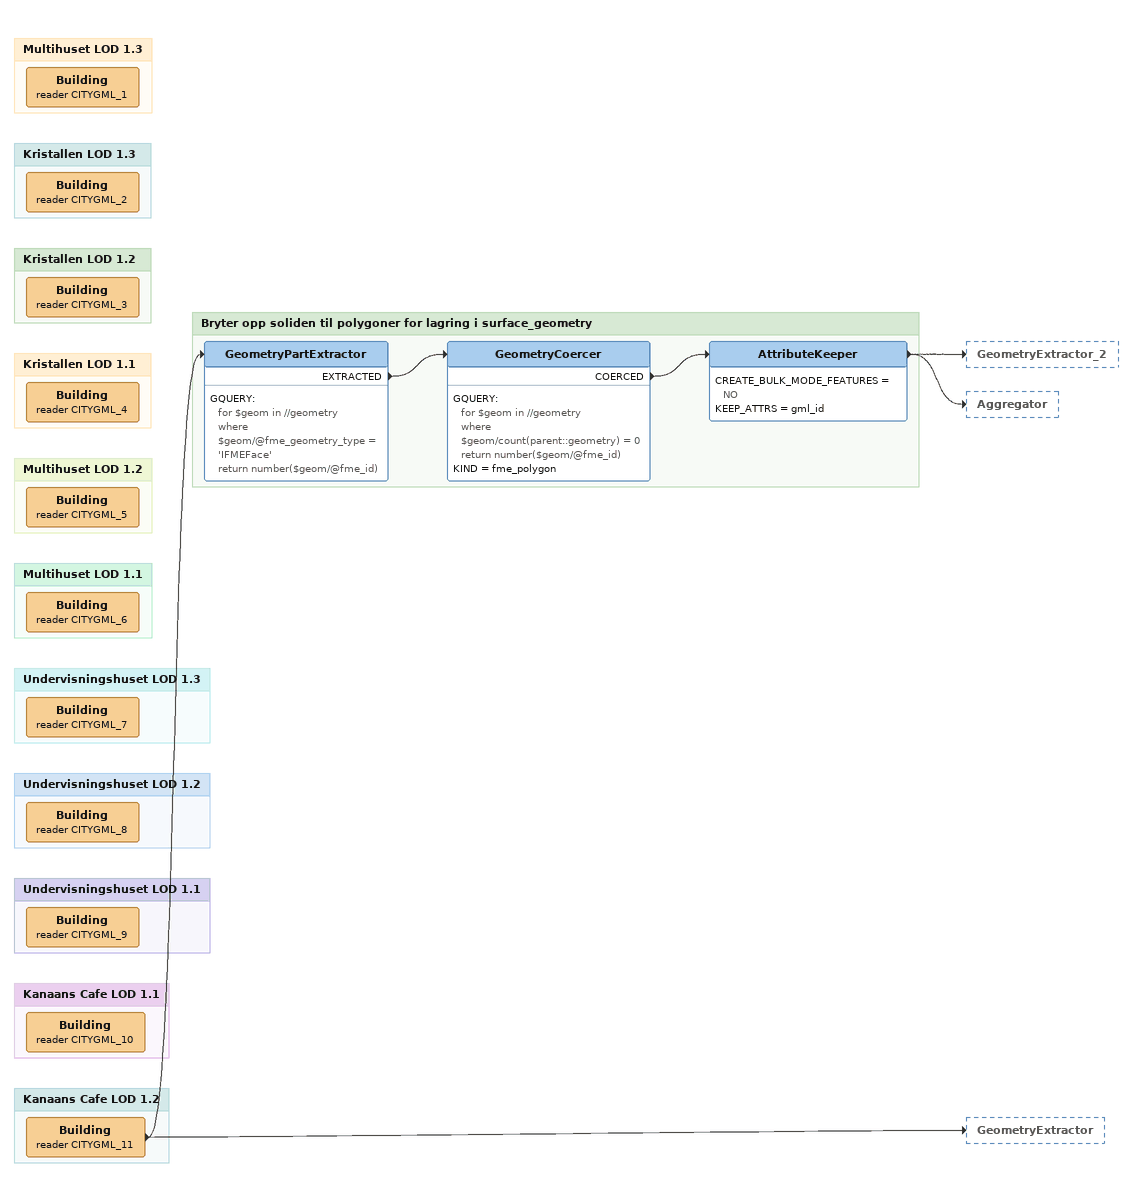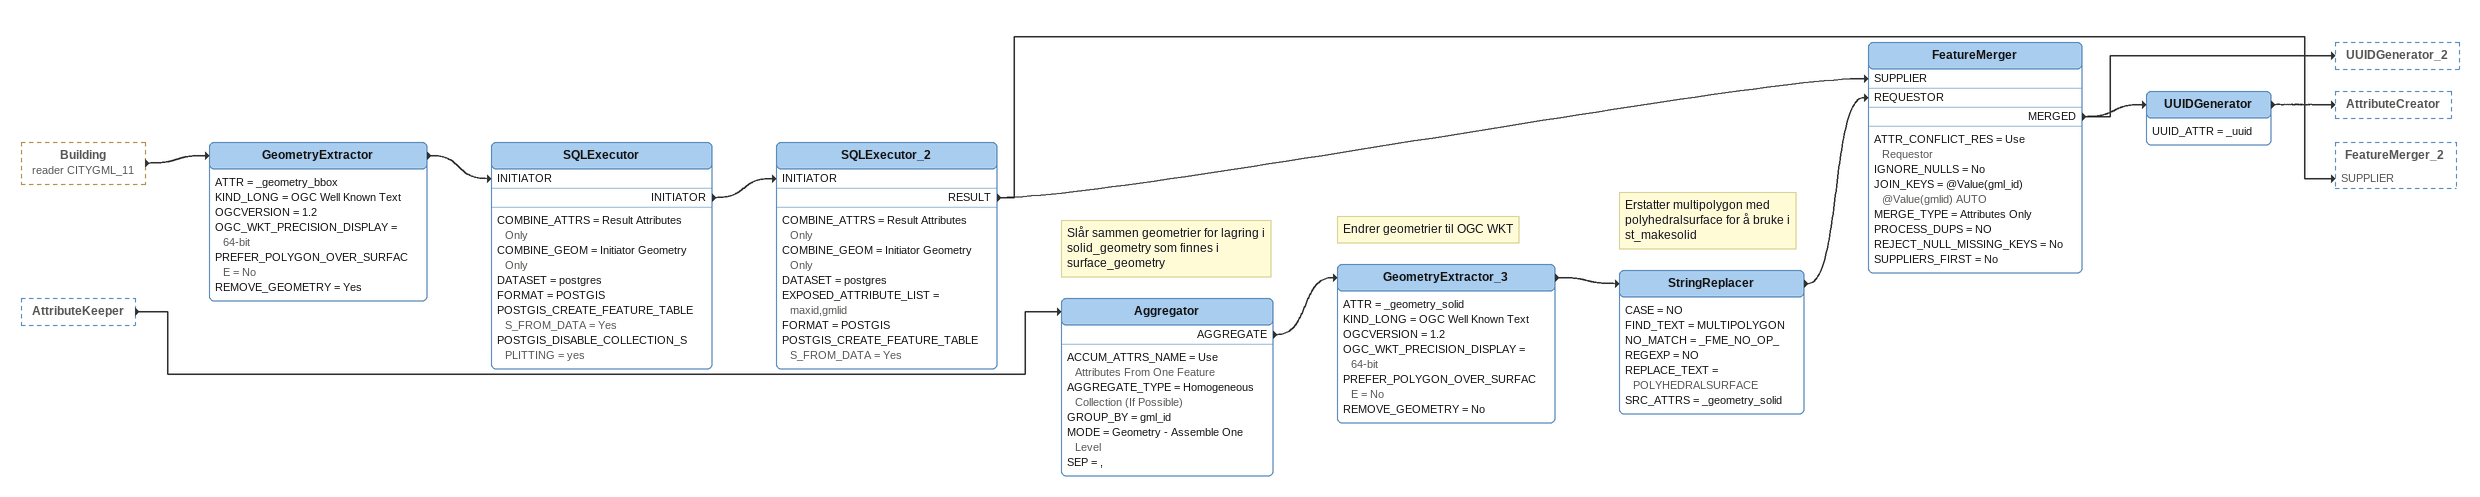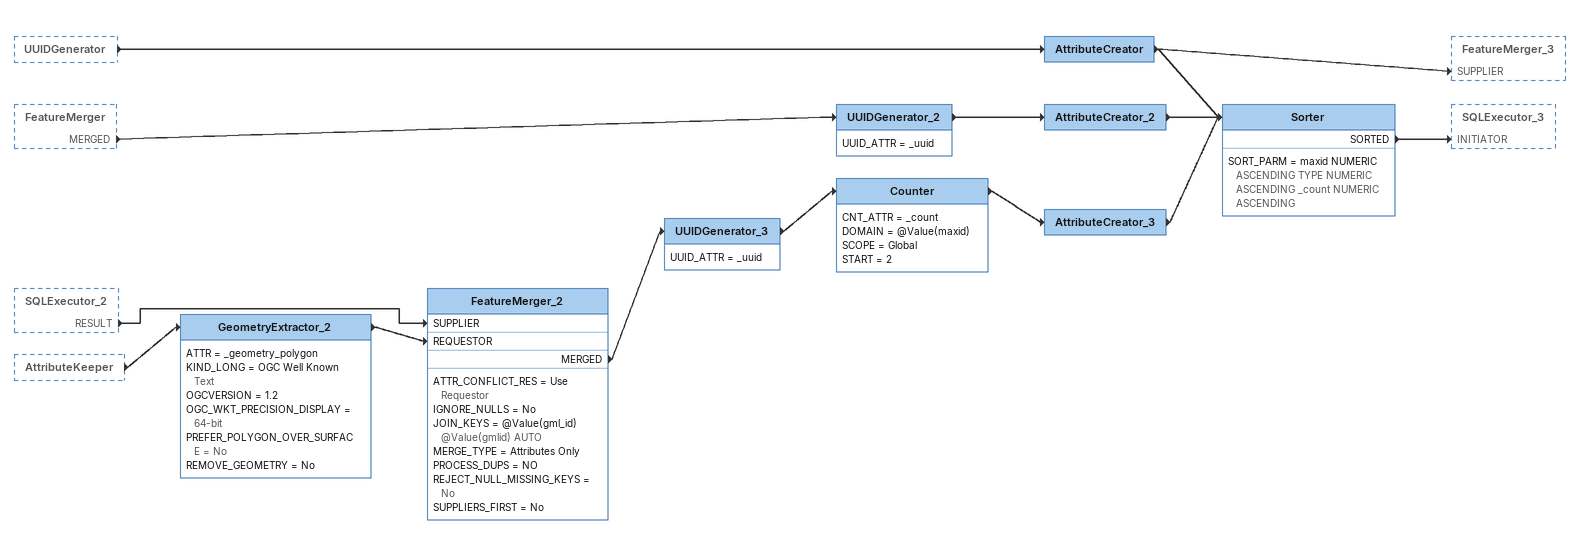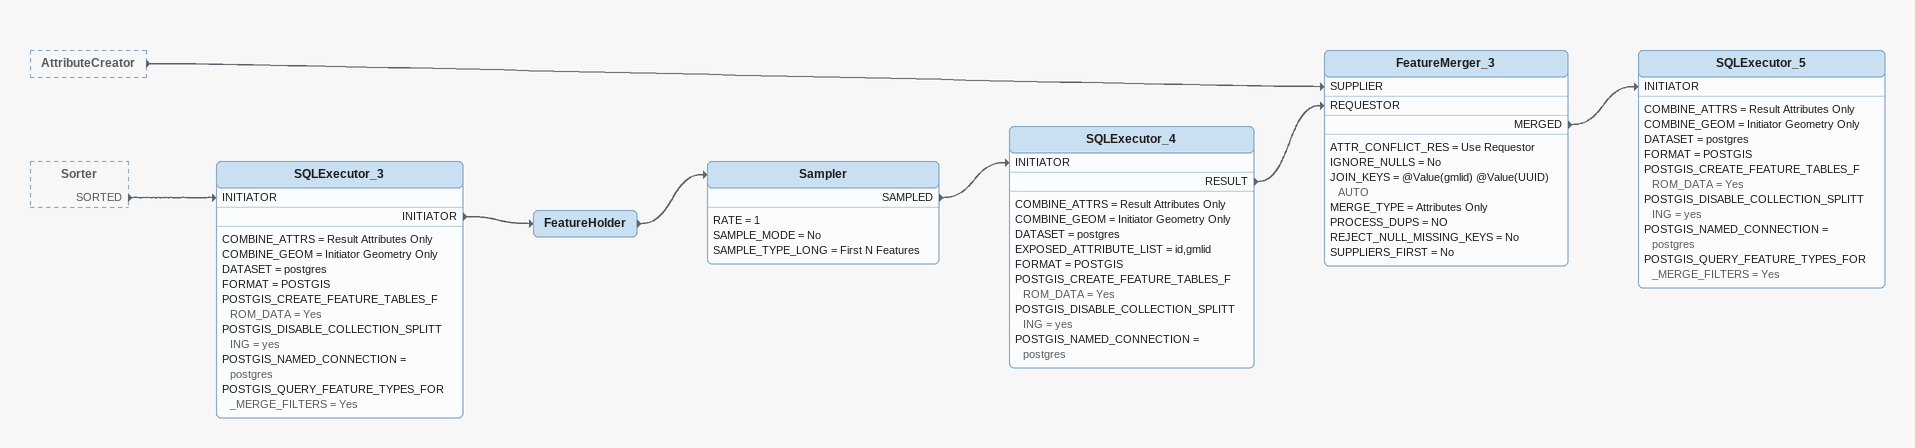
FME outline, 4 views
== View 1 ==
Bookmark: Multihuset LOD 1.3
Building (reader CITYGML_1)

Bookmark: Kristallen LOD 1.3
Building (reader CITYGML_2)

Bookmark: Kristallen LOD 1.2
Building (reader CITYGML_3)

Bookmark: Kristallen LOD 1.1
Building (reader CITYGML_4)

Bookmark: Multihuset LOD 1.2
Building (reader CITYGML_5)

Bookmark: Multihuset LOD 1.1
Building (reader CITYGML_6)

Bookmark: Undervisningshuset LOD 1.3
Building (reader CITYGML_7)

Bookmark: Undervisningshuset LOD 1.2
Building (reader CITYGML_8)

Bookmark: Undervisningshuset LOD 1.1
Building (reader CITYGML_9)

Bookmark: Kanaans Cafe LOD 1.1
Building (reader CITYGML_10)

Bookmark: Kanaans Cafe LOD 1.2
Building (reader CITYGML_11)
    -> GeometryExtractor
    -> GeometryPartExtractor

Bookmark: Bryter opp soliden til polygoner for lagring i surface_geometry
GeometryPartExtractor
    GQUERY:
      for $geom in //geometry
      where $geom/@fme_geometry_type = 'IFMEFace'
      return number($geom/@fme_id)
    EXTRACTED -> GeometryCoercer
GeometryCoercer
    GQUERY:
      for $geom in //geometry
      where $geom/count(parent::geometry) = 0
      return number($geom/@fme_id)
    KIND = fme_polygon
    COERCED -> AttributeKeeper
AttributeKeeper
    CREATE_BULK_MODE_FEATURES = NO
    KEEP_ATTRS = gml_id
    -> GeometryExtractor_2
    -> Aggregator

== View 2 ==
Building (reader CITYGML_11) [outside]
    -> GeometryExtractor
AttributeKeeper [outside]
    -> Aggregator
GeometryExtractor
    ATTR = _geometry_bbox
    KIND_LONG = OGC Well Known Text
    OGCVERSION = 1.2
    OGC_WKT_PRECISION_DISPLAY = 64-bit
    PREFER_POLYGON_OVER_SURFACE = No
    REMOVE_GEOMETRY = Yes
    -> SQLExecutor [INITIATOR]
SQLExecutor
    COMBINE_ATTRS = Result Attributes Only
    COMBINE_GEOM = Initiator Geometry Only
    DATASET = postgres
    FORMAT = POSTGIS
    POSTGIS_CREATE_FEATURE_TABLES_FROM_DATA = Yes
    POSTGIS_DISABLE_COLLECTION_SPLITTING = yes
    INITIATOR -> SQLExecutor_2 [INITIATOR]
SQLExecutor_2
    COMBINE_ATTRS = Result Attributes Only
    COMBINE_GEOM = Initiator Geometry Only
    DATASET = postgres
    EXPOSED_ATTRIBUTE_LIST = maxid,gmlid
    FORMAT = POSTGIS
    POSTGIS_CREATE_FEATURE_TABLES_FROM_DATA = Yes
    RESULT -> FeatureMerger [SUPPLIER]
    RESULT -> FeatureMerger_2 [SUPPLIER]
Note: Slår sammen geometrier for lagring i solid_geometry som finnes i surface_geometry
Aggregator
    ACCUM_ATTRS_NAME = Use Attributes From One Feature
    AGGREGATE_TYPE = Homogeneous Collection (If Possible)
    GROUP_BY = gml_id
    MODE = Geometry - Assemble One Level
    SEP = ,
    AGGREGATE -> GeometryExtractor_3
Note: Endrer geometrier til OGC WKT
GeometryExtractor_3
    ATTR = _geometry_solid
    KIND_LONG = OGC Well Known Text
    OGCVERSION = 1.2
    OGC_WKT_PRECISION_DISPLAY = 64-bit
    PREFER_POLYGON_OVER_SURFACE = No
    REMOVE_GEOMETRY = No
    -> StringReplacer
Note: Erstatter multipolygon med polyhedralsurface for å bruke i st_makesolid
StringReplacer
    CASE = NO
    FIND_TEXT = MULTIPOLYGON
    NO_MATCH = _FME_NO_OP_
    REGEXP = NO
    REPLACE_TEXT = POLYHEDRALSURFACE
    SRC_ATTRS = _geometry_solid
    -> FeatureMerger [REQUESTOR]
FeatureMerger
    ATTR_CONFLICT_RES = Use Requestor
    IGNORE_NULLS = No
    JOIN_KEYS = @Value(gml_id) @Value(gmlid) AUTO
    MERGE_TYPE = Attributes Only
    PROCESS_DUPS = NO
    REJECT_NULL_MISSING_KEYS = No
    SUPPLIERS_FIRST = No
    MERGED -> UUIDGenerator
    MERGED -> UUIDGenerator_2
UUIDGenerator
    UUID_ATTR = _uuid
    -> AttributeCreator

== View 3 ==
UUIDGenerator [outside]
    -> AttributeCreator
FeatureMerger [outside]
    MERGED -> UUIDGenerator_2
SQLExecutor_2 [outside]
    RESULT -> FeatureMerger_2 [SUPPLIER]
AttributeKeeper [outside]
    -> GeometryExtractor_2
AttributeCreator
    -> Sorter
    -> FeatureMerger_3 [SUPPLIER]
UUIDGenerator_2
    UUID_ATTR = _uuid
    -> AttributeCreator_2
AttributeCreator_2
    -> Sorter
GeometryExtractor_2
    ATTR = _geometry_polygon
    KIND_LONG = OGC Well Known Text
    OGCVERSION = 1.2
    OGC_WKT_PRECISION_DISPLAY = 64-bit
    PREFER_POLYGON_OVER_SURFACE = No
    REMOVE_GEOMETRY = No
    -> FeatureMerger_2 [REQUESTOR]
FeatureMerger_2
    ATTR_CONFLICT_RES = Use Requestor
    IGNORE_NULLS = No
    JOIN_KEYS = @Value(gml_id) @Value(gmlid) AUTO
    MERGE_TYPE = Attributes Only
    PROCESS_DUPS = NO
    REJECT_NULL_MISSING_KEYS = No
    SUPPLIERS_FIRST = No
    MERGED -> UUIDGenerator_3
UUIDGenerator_3
    UUID_ATTR = _uuid
    -> Counter
Counter
    CNT_ATTR = _count
    DOMAIN = @Value(maxid)
    SCOPE = Global
    START = 2
    -> AttributeCreator_3
AttributeCreator_3
    -> Sorter
Sorter
    SORT_PARM = maxid NUMERIC ASCENDING TYPE NUMERIC ASCENDING _count NUMERIC ASCENDING
    SORTED -> SQLExecutor_3 [INITIATOR]

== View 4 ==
AttributeCreator [outside]
    -> FeatureMerger_3 [SUPPLIER]
Sorter [outside]
    SORTED -> SQLExecutor_3 [INITIATOR]
SQLExecutor_3
    COMBINE_ATTRS = Result Attributes Only
    COMBINE_GEOM = Initiator Geometry Only
    DATASET = postgres
    FORMAT = POSTGIS
    POSTGIS_CREATE_FEATURE_TABLES_FROM_DATA = Yes
    POSTGIS_DISABLE_COLLECTION_SPLITTING = yes
    POSTGIS_NAMED_CONNECTION = postgres
    POSTGIS_QUERY_FEATURE_TYPES_FOR_MERGE_FILTERS = Yes
    INITIATOR -> FeatureHolder
FeatureHolder
    -> Sampler
Sampler
    RATE = 1
    SAMPLE_MODE = No
    SAMPLE_TYPE_LONG = First N Features
    SAMPLED -> SQLExecutor_4 [INITIATOR]
SQLExecutor_4
    COMBINE_ATTRS = Result Attributes Only
    COMBINE_GEOM = Initiator Geometry Only
    DATASET = postgres
    EXPOSED_ATTRIBUTE_LIST = id,gmlid
    FORMAT = POSTGIS
    POSTGIS_CREATE_FEATURE_TABLES_FROM_DATA = Yes
    POSTGIS_DISABLE_COLLECTION_SPLITTING = yes
    POSTGIS_NAMED_CONNECTION = postgres
    RESULT -> FeatureMerger_3 [REQUESTOR]
FeatureMerger_3
    ATTR_CONFLICT_RES = Use Requestor
    IGNORE_NULLS = No
    JOIN_KEYS = @Value(gmlid) @Value(UUID) AUTO
    MERGE_TYPE = Attributes Only
    PROCESS_DUPS = NO
    REJECT_NULL_MISSING_KEYS = No
    SUPPLIERS_FIRST = No
    MERGED -> SQLExecutor_5 [INITIATOR]
SQLExecutor_5
    COMBINE_ATTRS = Result Attributes Only
    COMBINE_GEOM = Initiator Geometry Only
    DATASET = postgres
    FORMAT = POSTGIS
    POSTGIS_CREATE_FEATURE_TABLES_FROM_DATA = Yes
    POSTGIS_DISABLE_COLLECTION_SPLITTING = yes
    POSTGIS_NAMED_CONNECTION = postgres
    POSTGIS_QUERY_FEATURE_TYPES_FOR_MERGE_FILTERS = Yes
